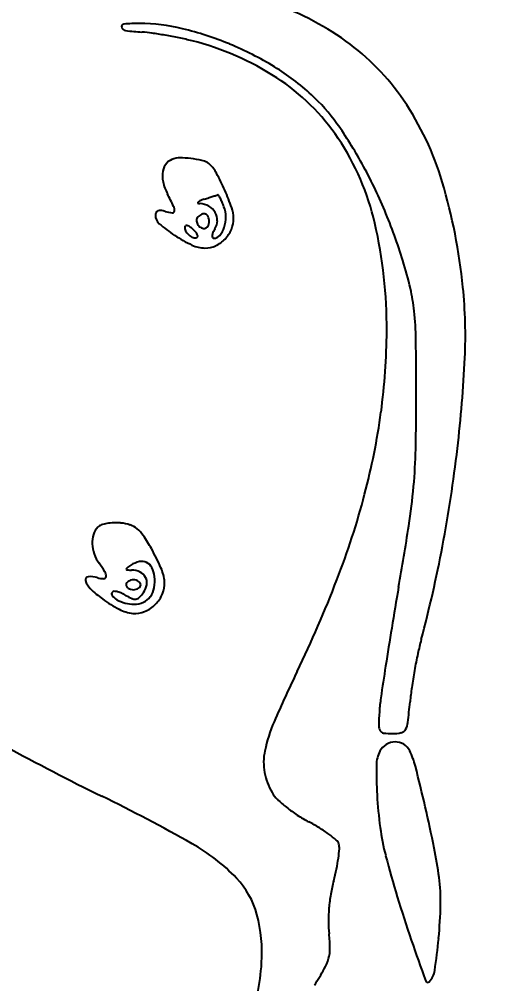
# Model space of a CAD drawing. Header units: millimetres. Extents: x 56222 to 3066687, y -650199 to -121287.
# Drawn here: x 141943.994 to 141945.233, y -185302.146 to -185299.678 of the extents above; entities that cross this region are included whole.
import ezdxf
from ezdxf import colors
from ezdxf.entities.mleader import LeaderData, LeaderLine
from ezdxf.math import Vec2, Vec3

# ---------------------------------------------------------------- set-up
doc = ezdxf.new("R2010")
doc.units = ezdxf.units.MM
doc.header["$MEASUREMENT"] = 0
doc.layers.add('$TD_AUDIT_GENERATED_(A0BDF17)', color=32, linetype='Continuous', lineweight=30)
doc.layers.add('Text', color=7, linetype='Continuous', lineweight=15)
doc.styles.add('style4', font='ARIALN.TTF')

msp = doc.modelspace()

# ---------------------------------------------------------------- linework, layer by layer
at = {"layer": '$TD_AUDIT_GENERATED_(A0BDF17)', "linetype": 'Continuous', "lineweight": 25, "ltscale": 2}
for centre, radius, start, end in [((141944.4082, -185300.3194, 0.5173), 0.7215, 54.2998, 71.916), ((141944.2623, -185299.6961, 0.5173), 0.00624, 94.1696, 195.9044), ((141944.2677, -185299.6946, 0.5173), 0.0119, 195.9045, 262.4055), ((141944.2998, -185300.2111, 0.5173), 0.5226, 89.7763, 94.1697), ((141944.3, -185300.165, 0.5173), 0.4765, 76.4515, 89.7763), ((141944.3482, -185299.091, 0.5173), 0.6208, 262.4054, 266.2998), ((141944.2861, -185300.0518, 0.5173), 0.342, 81.9872, 86.2997), ((141944.1862, -185300.7608, 0.5173), 1.058, 80.1288, 81.9872), ((141944.1718, -185300.8437, 0.5173), 1.1421, 78.2931, 80.1288), ((141944.2219, -185300.4889, 0.5173), 0.8097, 67.4934, 76.4515), ((141944.2421, -185300.5047, 0.5173), 0.7959, 75.8867, 78.293), ((141944.2616, -185300.4272, 0.5173), 0.716, 56.8975, 75.8867), ((141944.2111, -185300.5152, 0.5173), 0.8381, 58.6631, 67.4935), ((141944.475, -185300.2265, 0.5173), 0.6071, 34.2482, 54.2999), ((141944.3389, -185300.3052, 0.5173), 0.5922, 47.2079, 58.663), ((141944.3508, -185300.2903, 0.5173), 0.5526, 33.838, 56.8975), ((141944.414, -185300.2241, 0.5173), 0.4817, 35.408, 47.2079), ((141944.3593, -185300.3053, 0.5173), 0.7471, 16.477, 34.2482), ((141943.9466, -185300.5563, 0.5173), 1.0552, 28.8423, 35.408), ((141944.27, -185300.3444, 0.5173), 0.6498, 12.8769, 33.838), ((141944.3986, -185300.0694, 0.5173), 0.036, 103.9539, 138.999), ((141944.4083, -185300.1084, 0.5173), 0.0762, 87.7245, 103.9539), ((141944.4016, -185300.2773, 0.5173), 0.2452, 80.9306, 87.7244), ((141944.4004, -185300.2847, 0.5173), 0.2527, 74.5787, 80.9307), ((141944.4588, -185300.0731, 0.5173), 0.0332, 46.2135, 74.5788), ((141944.4283, -185300.0789, 0.5173), 0.068, 169.3866, 192.7544), ((141944.4043, -185300.0744, 0.5173), 0.0436, 138.999, 169.3865), ((141944.4204, -185300.1131, 0.5173), 0.0886, 27.8661, 46.2134), ((141943.7773, -185300.6496, 0.5173), 1.2485, 22.733, 28.8422), ((141943.9029, -185300.3867, 0.5173), 0.674, 23.7528, 27.866), ((141944.4864, -185300.0657, 0.5173), 0.1276, 192.7544, 207.3465), ((141943.8929, -185300.3911, 0.5173), 0.685, 19.7138, 23.7527), ((141943.6597, -185300.5122, 0.5173), 1.4766, 5.8031, 16.477), ((141943.4778, -185300.5873, 0.5173), 1.0079, 25.2947, 27.3465), ((141944.4614, -185300.1557, 0.5173), 0.0146, 111.6517, 135.903), ((141944.5217, -185300.3078, 0.5173), 0.1782, 107.7601, 111.6517), ((141941.9845, -185292.3862, 0.5173), 8.1397, 287.76012, 287.85042), ((141942.9192, -185295.2887, 0.5173), 5.0905, 287.8504, 287.9787), ((141942.0909, -185292.7362, 0.5173), 7.774, 287.9787, 288.04975), ((141944.4755, -185300.0537, 0.5173), 0.0778, 288.0499, 289.9432), ((141944.5026, -185300.1282, 0.5173), 0.00149, 29.2721, 109.9428), ((141944.3172, -185300.2321, 0.5173), 0.214, 26.8869, 29.2724), ((141944.3578, -185300.2115, 0.5173), 0.1685, 23.1084, 26.8868), ((141944.3541, -185300.1816, 0.5173), 0.015, 82.0324, 111.7197), ((141944.3467, -185300.2346, 0.5173), 0.0685, 72.3934, 82.0324), ((141944.3694, -185300.166, 0.5173), 0.0217, 352.9003, 25.2947), ((141944.452, -185300.1466, 0.5173), 0.00151, 135.9031, 244.5518), ((141944.4573, -185300.1353, 0.5173), 0.014, 244.5517, 266.4974), ((141944.4533, -185300.2007, 0.5173), 0.0515, 60.031, 86.4975), ((141944.4568, -185300.1947, 0.5173), 0.0445, 30.5188, 60.0311), ((141944.21, -185300.2746, 0.5173), 0.3292, 20.8189, 23.1084), ((141944.4487, -185300.1838, 0.5173), 0.0738, 0.3554, 20.8189), ((141944.4629, -185300.1868, 0.5173), 0.0794, 0.0022, 19.7138), ((141944.3599, -185300.1792, 0.5173), 0.0174, 155.0141, 180.0021), ((141944.371, -185300.1792, 0.5173), 0.0286, 180.0022, 229.1665), ((141944.3517, -185300.1754, 0.5173), 0.00834, 111.72, 155.0141), ((141944.3968, -185300.0769, 0.5173), 0.0969, 252.3934, 263.1648), ((141944.3859, -185300.168, 0.5173), 0.00517, 263.1648, 352.9003), ((141944.4599, -185300.1923, 0.5173), 0.0125, 135.0021, 178.2826), ((141944.4742, -185300.2066, 0.5173), 0.0327, 113.323, 135.0021), ((141944.4663, -185300.1883, 0.5173), 0.0127, 69.5395, 113.323), ((141944.4666, -185300.1875, 0.5173), 0.0118, 23.6666, 69.5395), ((141944.4511, -185300.1943, 0.5173), 0.0288, 0.0022, 23.6666), ((141944.4603, -185300.1926, 0.5173), 0.0404, 359.2606, 30.5189), ((141944.4361, -185300.1839, 0.5173), 0.0864, 342.1807, 0.3555), ((141944.4679, -185300.1868, 0.5173), 0.0744, 337.4743, 0.0022), ((141943.6707, -185300.6943, 0.5173), 1.364, 17.016, 22.733), ((141944.6019, -185299.9121, 0.5173), 0.3817, 229.1664, 236.5569), ((141944.4239, -185300.2107, 0.5173), 0.00648, 140.0474, 180.002), ((141944.4369, -185300.2107, 0.5173), 0.0194, 180.0021, 214.0207), ((141944.422, -185300.2091, 0.5173), 0.00396, 82.4706, 140.0475), ((141944.4206, -185300.2195, 0.5173), 0.0145, 57.2959, 82.4704), ((141944.3842, -185300.2762, 0.5173), 0.0819, 50.312, 57.2961), ((141944.3877, -185300.272, 0.5173), 0.0764, 43.2245, 50.312), ((141944.4663, -185300.1925, 0.5173), 0.0189, 178.2825, 210.0442), ((141944.4699, -185300.1905, 0.5173), 0.023, 210.0444, 238.2591), ((141944.4681, -185300.1933, 0.5173), 0.0197, 238.259, 270.0022), ((141944.4681, -185300.2053, 0.5173), 0.00769, 270.0022, 305.6521), ((141944.4642, -185300.1998, 0.5173), 0.0144, 305.6521, 327.9012), ((141944.4587, -185300.1964, 0.5173), 0.0209, 327.9011, 346.0736), ((141944.4501, -185300.1943, 0.5173), 0.0298, 346.0736, 0.0022), ((141944.5632, -185300.2568, 0.5173), 0.0809, 148.0169, 155.5919), ((141944.4603, -185300.1926, 0.5173), 0.0405, 328.0169, 359.2606), ((141944.4596, -185300.1915, 0.5173), 0.0617, 320.4342, 342.1808), ((141944.4626, -185300.1847, 0.5173), 0.0801, 316.1643, 337.4744), ((141943.7237, -185300.4693, 0.5173), 1.2102, 359.7163, 12.8768), ((141944.5885, -185299.9323, 0.5173), 0.3574, 236.5569, 244.7263), ((141944.455, -185300.1985, 0.5173), 0.0413, 214.0206, 233.401), ((141944.4496, -185300.2058, 0.5173), 0.0323, 233.4011, 255.6436), ((141944.4437, -185300.2287, 0.5173), 0.00858, 255.6435, 315.0021), ((141944.414, -185300.2473, 0.5173), 0.0402, 31.7657, 43.2245), ((141944.4295, -185300.2377, 0.5173), 0.022, 16.4361, 31.7657), ((141944.4474, -185300.2324, 0.5173), 0.00335, 315.0021, 16.4362), ((141944.4955, -185300.232, 0.5173), 0.00811, 173.3135, 208.8643), ((141944.5131, -185300.2341, 0.5173), 0.0259, 155.5919, 173.3136), ((141944.4918, -185300.2341, 0.5173), 0.00391, 208.8644, 270.0021), ((141944.4918, -185300.2181, 0.5173), 0.0199, 270.0022, 320.4342), ((141944.4645, -185300.1865, 0.5173), 0.0775, 294.4587, 316.1643), ((141944.4692, -185300.185, 0.5173), 0.078, 244.7263, 270.0022), ((141944.4692, -185300.1969, 0.5173), 0.0661, 270.0021, 294.4587), ((141943.8927, -185300.6263, 0.5173), 1.1319, 13.2594, 17.016), ((141943.9037, -185300.4874, 0.5173), 1.2313, 357.3444, 5.8031), ((141944.5588, -185300.4694, 0.5173), 0.4475, 5.7471, 13.2594), ((141944.1478, -185300.5107, 0.5173), 0.8607, 0.8933, 5.7472), ((141943.3441, -185300.4674, 0.5173), 1.5899, 352.1999, 359.7162), ((141935.016, -185300.6531, 0.5173), 9.9935, 0.08836, 0.89325), ((141941.8826, -185300.3936, 0.5173), 3.2546, 353.2501, 357.3445), ((141939.1144, -185300.6468, 0.5173), 5.8951, 358.72971, 0.08829), ((141943.1623, -185300.4425, 0.5173), 1.7733, 345.2744, 352.1998), ((141943.616, -185300.7466, 0.5173), 1.3924, 354.7614, 358.7297), ((141941.4528, -185300.3428, 0.5173), 3.6874, 349.3236, 353.2501), ((141943.4166, -185300.7283, 0.5173), 1.5926, 351.1303, 354.7614), ((141942.8805, -185300.3685, 0.5173), 2.0647, 338.8866, 345.2743), ((141944.227, -185301.0092, 0.5173), 0.045, 135.0021, 162.712), ((141944.2116, -185300.9938, 0.5173), 0.0232, 109.1817, 135.0021), ((141944.2361, -185301.0642, 0.5173), 0.0978, 100.3225, 109.1818), ((141944.2402, -185301.087, 0.5173), 0.1209, 92.0523, 100.3227), ((141944.2405, -185301.0944, 0.5173), 0.1283, 84.1447, 92.0523), ((141944.2412, -185301.087, 0.5173), 0.1208, 72.3342, 84.1448), ((141944.2622, -185301.0212, 0.5173), 0.0518, 50.093, 72.3342), ((141935.8825, -185299.5526, 0.5173), 9.218, 350.13968, 351.1302), ((141944.2536, -185301.0175, 0.5173), 0.0728, 162.712, 182.0346), ((141944.241, -185301.0465, 0.5173), 0.0848, 33.9172, 50.093), ((141943.8478, -185301.3109, 0.5173), 0.5587, 29.899, 33.9171), ((141944.2667, -185301.017, 0.5173), 0.0859, 182.0346, 199.7344), ((141941.8467, -185300.417, 0.5173), 3.2866, 345.0432, 349.3236), ((141944.2687, -185301.0163, 0.5173), 0.0881, 199.7345, 217.1046), ((141943.9158, -185301.2718, 0.5173), 0.4802, 23.3457, 29.899), ((141943.9773, -185301.2367, 0.5173), 0.2773, 31.5952, 37.1046), ((141944.4705, -185301.3653, 0.5173), 0.3474, 123.252, 125.3884), ((141944.3158, -185301.1293, 0.5173), 0.0653, 102.6238, 123.2519), ((141944.3078, -185301.0933, 0.5173), 0.0284, 64.1838, 102.6238), ((141944.3074, -185301.094, 0.5173), 0.0291, 26.3835, 64.1838), ((141944.1715, -185301.1121, 0.5173), 0.00795, 96.2192, 194.1986), ((141944.1767, -185301.1599, 0.5173), 0.056, 72.3933, 96.2191), ((141944.2101, -185301.1031, 0.5173), 0.00615, 268.6978, 352.629), ((141944.1973, -185301.1014, 0.5173), 0.019, 352.629, 31.5953), ((141944.2711, -185301.0846, 0.5173), 0.00306, 125.3883, 187.2802), ((141944.2702, -185301.0847, 0.5173), 0.00217, 187.2805, 266.5825), ((141944.2838, -185300.8577, 0.5173), 0.2295, 266.5822, 269.4631), ((141944.2812, -185301.1384, 0.5173), 0.0511, 64.2842, 89.4631), ((141944.2899, -185301.1203, 0.5173), 0.0311, 27.7289, 64.2842), ((141944.2716, -185301.1118, 0.5173), 0.0692, 6.5631, 26.3835), ((141944.2445, -185301.1149, 0.5173), 0.0965, 349.4794, 6.5631), ((141944.2527, -185301.1264, 0.5173), 0.1133, 4.1871, 23.3456), ((141944.2058, -185301.1034, 0.5173), 0.0433, 194.1986, 226.3809), ((141944.2112, -185301.0511, 0.5173), 0.0581, 252.3933, 268.6978), ((141944.2761, -185301.1249, 0.5173), 0.00858, 146.2837, 180.0021), ((141944.2761, -185301.1249, 0.5173), 0.00858, 180.0022, 213.7206), ((141944.2812, -185301.1283, 0.5173), 0.0147, 123.6923, 146.2836), ((141944.2843, -185301.133, 0.5173), 0.0203, 104.8445, 123.6923), ((141944.2863, -185301.1404, 0.5173), 0.028, 90.002, 104.8445), ((141944.2863, -185301.1404, 0.5173), 0.028, 75.1598, 90.0022), ((141944.2883, -185301.133, 0.5173), 0.0203, 56.312, 75.1598), ((141944.2914, -185301.1283, 0.5173), 0.0147, 33.7206, 56.312), ((141944.2965, -185301.1249, 0.5173), 0.00858, 0.0022, 33.7206), ((141944.2965, -185301.1249, 0.5173), 0.00858, 326.2837, 0.0021), ((141944.2742, -185301.1168, 0.5173), 0.0468, 323.4454, 350.202), ((141944.291, -185301.1197, 0.5173), 0.0298, 350.202, 27.7289), ((141944.3017, -185301.1228, 0.5173), 0.0641, 336.9597, 4.187), ((141941.8766, -185299.9808, 0.5173), 3.1408, 334.2217, 338.8866), ((141944.3997, -185300.9, 0.5173), 0.3243, 226.3809, 233.671), ((141944.2372, -185301.1483, 0.5173), 0.0069, 135.0021, 218.4737), ((141944.2649, -185301.1264, 0.5173), 0.0422, 218.4737, 240.6567), ((141944.2369, -185301.148, 0.5173), 0.00647, 87.7938, 135.0022), ((141944.2356, -185301.1837, 0.5173), 0.0422, 75.9632, 87.7939), ((141944.2306, -185301.2037, 0.5173), 0.0628, 65.8693, 75.9631), ((141944.2167, -185301.2346, 0.5173), 0.0967, 58.5661, 65.8693), ((141944.3398, -185301.0332, 0.5173), 0.1393, 238.5661, 245.7761), ((141944.2812, -185301.1215, 0.5173), 0.0147, 213.7206, 236.312), ((141944.2843, -185301.1168, 0.5173), 0.0203, 236.312, 255.1598), ((141944.2863, -185301.1094, 0.5173), 0.028, 255.1598, 270.0022), ((141944.2863, -185301.1094, 0.5173), 0.028, 270.002, 284.8445), ((141944.2883, -185301.1168, 0.5173), 0.0203, 284.8445, 303.6923), ((141944.2914, -185301.1215, 0.5173), 0.0147, 303.6923, 326.2836), ((141944.2207, -185301.0771, 0.5173), 0.1134, 315.1085, 323.4455), ((141944.2852, -185301.1225, 0.5173), 0.0551, 323.487, 349.4794), ((141944.2821, -185301.1145, 0.5173), 0.0854, 315.0021, 336.9596), ((141957.5173, -185303.313, 0.5173), 12.7412, 170.13962, 170.61655), ((141944.399, -185300.9008, 0.5173), 0.3233, 233.6711, 242.5077), ((141944.2878, -185301.0855, 0.5173), 0.0891, 240.6568, 255.2942), ((141944.2885, -185301.0828, 0.5173), 0.0919, 255.2943, 269.5898), ((141944.2896, -185301.1447, 0.5173), 0.0172, 245.7761, 279.4945), ((141944.2883, -185301.1182, 0.5173), 0.0565, 269.5897, 294.3796), ((141944.2899, -185301.146, 0.5173), 0.0158, 279.4945, 315.1084), ((141944.2928, -185301.1281, 0.5173), 0.0456, 294.3796, 323.4869), ((141944.2812, -185301.1135, 0.5173), 0.0868, 292.8407, 315.0021), ((141944.2944, -185301.102, 0.5173), 0.0965, 242.5078, 264.2462), ((141944.2909, -185301.1366, 0.5173), 0.0617, 264.2462, 292.8406), ((141954.2864, -185302.7791, 0.5173), 9.4665, 170.61654, 171.21242), ((141945.692, -185301.4443, 0.5173), 0.6935, 165.0433, 168.0862), ((141946.3982, -185301.5933, 0.5173), 1.4154, 168.0863, 169.8709), ((141947.8588, -185302.8699, 0.5173), 3.5025, 154.2218, 156.5358), ((141954.6506, -185302.8354, 0.5173), 9.8351, 171.21239, 171.69367), ((141946.4004, -185301.5937, 0.5173), 1.4175, 169.8709, 171.655), ((141945.6954, -185301.4902, 0.5173), 0.705, 171.655, 174.6635), ((141945.3538, -185301.4781, 0.5173), 0.4396, 171.6937, 176.2895), ((141943.0563, -185301.2437, 0.5173), 1.9456, 353.1037, 354.6635), ((141945.7435, -185301.5034, 0.5173), 0.8302, 176.2896, 178.7694), ((141944.9979, -185301.6281, 0.5173), 0.3836, 156.5358, 168.3005), ((141944.9374, -185301.4861, 0.5173), 0.0239, 178.7695, 210.8571), ((141944.9277, -185301.4919, 0.5173), 0.0126, 210.8572, 262.3025), ((141944.9676, -185301.4873, 0.5173), 0.0165, 282.4328, 331.1048), ((141944.9387, -185301.4714, 0.5173), 0.0495, 331.1048, 353.1037), ((141944.9486, -185301.3368, 0.5173), 0.169, 262.3024, 270.0021), ((141944.9486, -185301.4013, 0.5173), 0.1045, 270.0022, 282.4328), ((141946.9743, -185296.0334, 0.5173), 6.2764, 241.27582, 243.81919), ((141944.9567, -185301.5724, 0.5173), 0.0456, 121.8063, 151.8472), ((141944.9558, -185301.5711, 0.5173), 0.044, 90.9758, 121.8063), ((141944.9558, -185301.5687, 0.5173), 0.0417, 59.0985, 90.9758), ((141944.9567, -185301.5673, 0.5173), 0.04, 26.2297, 59.0986), ((141944.7653, -185301.5799, 0.5173), 0.1461, 168.3005, 189.9214), ((141944.9836, -185301.5868, 0.5173), 0.0761, 151.8472, 179.4173), ((141944.8115, -185301.6388, 0.5173), 0.2019, 14.1489, 26.2296), ((141946.0818, -185301.598, 0.5173), 1.1744, 179.4174, 183.1603), ((141939.5925, -185302.9544, 0.5173), 5.5841, 13.0571, 14.1489), ((141944.7668, -185301.5797, 0.5173), 0.1476, 189.9214, 211.3774), ((141942.1609, -185305.8238, 0.5173), 4.6334, 60.5881, 63.8192), ((141944.7178, -185301.6095, 0.5173), 0.0903, 211.3774, 225.6108), ((141945.9649, -185301.6044, 0.5173), 1.0574, 183.1603, 187.7035), ((141944.8682, -185301.4558, 0.5173), 0.3053, 225.6107, 231.3549), ((141944.9011, -185301.4148, 0.5173), 0.3579, 231.3548, 236.8278), ((141941.101, -185302.6046, 0.5173), 4.0356, 11.5209, 13.0571), ((141944.8941, -185301.4255, 0.5173), 0.3451, 236.8278, 242.4528), ((141944.5232, -185302.1365, 0.5173), 0.4569, 58.4973, 62.4528), ((141945.5345, -185301.6626, 0.5173), 0.623, 187.7034, 194.455), ((141944.5866, -185302.033, 0.5173), 0.3354, 53.5107, 58.4972), ((141944.6119, -185301.9988, 0.5173), 0.2929, 48.8065, 53.5107), ((141944.1948, -185302.2159, 0.5173), 0.4917, 43.7863, 60.5881), ((141944.7902, -185301.7951, 0.5173), 0.0222, 17.7678, 48.8065), ((141944.7813, -185301.798, 0.5173), 0.0315, 355.6477, 17.7678), ((141944.4206, -185301.7705, 0.5173), 0.3933, 352.1596, 355.6478), ((141947.3645, -185301.1909, 0.5173), 2.5129, 194.4549, 196.9484), ((141944.016, -185302.0104, 0.5173), 1.0607, 7.3708, 11.5209), ((141944.3783, -185301.7647, 0.5173), 0.436, 348.3961, 352.1596), ((141944.2603, -185301.7405, 0.5173), 0.5564, 345.2613, 348.3961), ((141944.3955, -185302.0235, 0.5173), 0.2136, 14.8883, 43.7863), ((141945.2047, -185301.9889, 0.5173), 0.4201, 165.2613, 170.1411), ((141944.6058, -185301.9341, 0.5173), 0.4659, 358.8744, 7.3709), ((141945.2146, -185301.9906, 0.5173), 0.4301, 170.1411, 174.9353), ((141948.0533, -185300.981, 0.5173), 3.2329, 196.9483, 199.0125), ((141943.9237, -185301.9207, 0.5173), 1.1481, 354.5429, 358.8744), ((141944.2291, -185302.0678, 0.5173), 0.3858, 356.3237, 14.8883), ((141945.1808, -185301.9876, 0.5173), 0.3962, 174.9353, 179.9137), ((141945.0486, -185301.9874, 0.5173), 0.2639, 179.9137, 186.663), ((141944.4234, -185302.0604, 0.5173), 0.3654, 0.7645, 6.6631), ((141954.5107, -185298.756, 0.5173), 10.0629, 199.01246, 199.64454), ((141943.553, -185301.8853, 0.5173), 1.5206, 351.4333, 354.5429), ((141944.6988, -185302.0568, 0.5173), 0.09, 344.0577, 0.7646), ((141944.6717, -185302.049, 0.5173), 0.1182, 330.1262, 344.0578), ((141944.003, -185302.0532, 0.5173), 0.6123, 348.726, 356.3238), ((141944.0249, -185301.6775, 0.5173), 0.8642, 326.9146, 330.1262), ((141945.0033, -185302.1038, 0.5173), 0.0539, 316.5415, 351.4332), ((141945.0385, -185302.1372, 0.5173), 0.00534, 199.6445, 316.5415)]:
    msp.add_arc(centre, radius, start, end, dxfattribs=at)

# ---------------------------------------------------------------- leaders
at = {"layer": 'Text', "color": 1, "lineweight": 0, "ltscale": 20}
ml = msp.add_multileader_mtext('Standard', dxfattribs=at)
ml.set_content('wooden frame', color=1, style='style4')
ml.set_leader_properties()
ml.build(insert=Vec2(0, 0))
ml.multileader.update_dxf_attribs({"dogleg_length": 2.0246, "arrow_head_size": 2})
ctx = ml.context
ctx.base_point, ctx.char_height, ctx.arrow_head_size, ctx.landing_gap_size, ctx.plane_origin = Vec3(141950.8583, -185296.1705, 0.2586), 3, 2, 0.4, Vec3(141883.8228, -185296.1705, 0.2586)
notes = []
notes.append((ctx, [(0, (1, 1, 0), (141948.8337, -185296.1705, 0.2586), (1, 0), 2.0246, [(0, [(141939.0557, -185296.2222, 0.2586)], 0, [])])]))
ctx.mtext.insert = Vec3(141951.2583, -185294.646, 0.2586)
for ctx, leaders in notes:
    for number, flags, end, landing, length, lines in leaders:
        leader = LeaderData()
        leader.index, (leader.has_last_leader_line, leader.has_dogleg_vector, leader.attachment_direction) = number, flags
        leader.last_leader_point, leader.dogleg_vector, leader.dogleg_length = Vec3(end), Vec3(landing), length
        for number, points, colour, breaks in lines:
            line = LeaderLine()
            line.index, line.vertices, line.color, line.breaks = number, Vec3.list(points), colors.encode_raw_color(colour), breaks
            leader.lines.append(line)
        ctx.leaders.append(leader)

doc.saveas('drawing.dxf')
